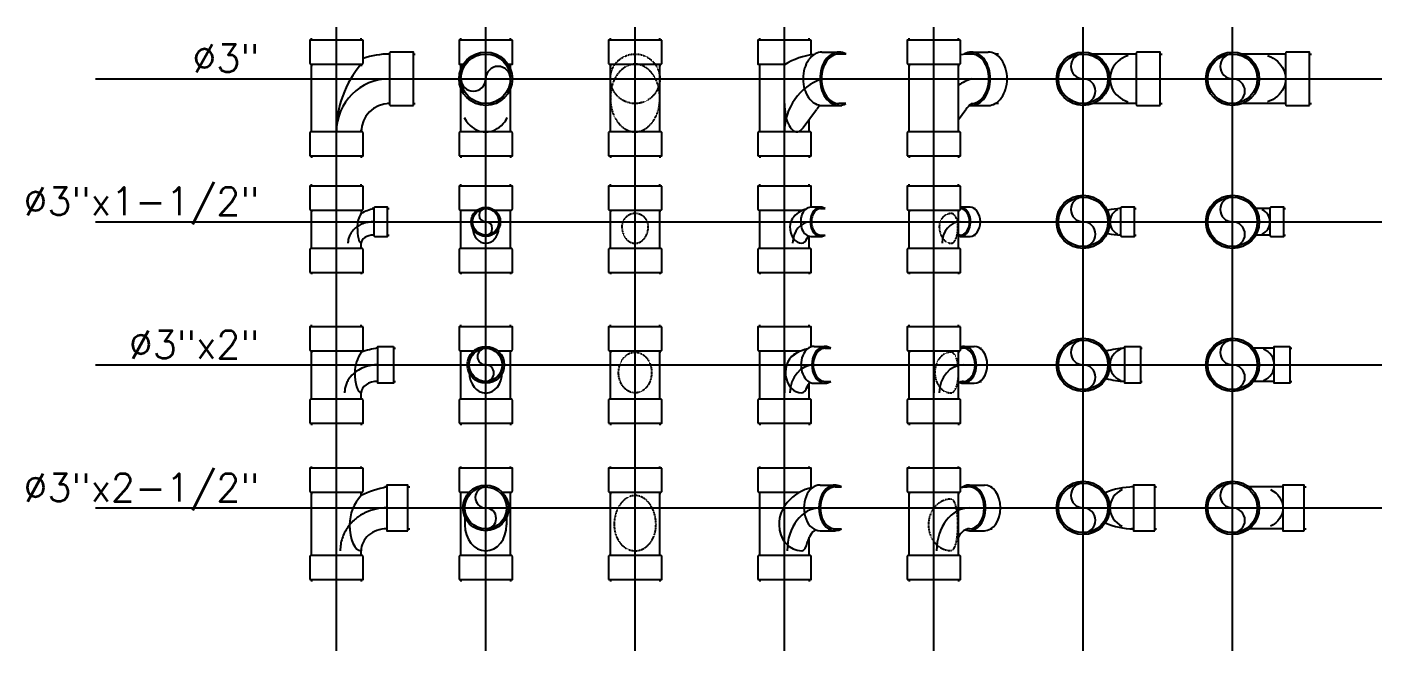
# Model space of a CAD drawing. Header units: inches. Extents: x 71 to 14885, y 6 to 9627.
# Drawn here: x 4565 to 7028, y 3694 to 4828 of the extents above; entities that cross this region are included whole.
import ezdxf
from ezdxf.enums import TextEntityAlignment as Align

# ---------------------------------------------------------------- set-up
doc = ezdxf.new("R2010")
doc.units = ezdxf.units.IN
doc.header["$MEASUREMENT"] = 0
doc.linetypes.add('HIDDEN2', pattern=[0.1875, 0.125, -0.0625])
doc.layers.add('PVC', color=3, linetype='Continuous')
doc.layers.add('TEXT', color=2, linetype='Continuous')
doc.styles.add('ROMANS', font='romans', dxfattribs={"width": 0.85, "height": 95})

# ---------------------------------------------------------------- blocks, each defined once
blk = doc.blocks.new('PVC3')
for p, q in [((-43.5, 45), (-47, 45)), ((0, 45), (3.5, 45)), ((-43.5, -45), (-47, -45)), ((0, -45), (3.5, -45))]:
    blk.add_line(p, q)
blk.add_lwpolyline([(0, -48.5), (0, 48.5), (-41.5, 48.5, 0.414214), (-43.5, 46.5), (-43.5, -46.5, 0.414214), (-41.5, -48.5)], format="xyb", close=True)
blk = doc.blocks.new('PTY3')
blk.add_line((-45, -96.6), (-45, 26.6))
at = {"color": 9}
for centre, radius, start in [((190.9, -96.6), 190.9, 139.8412), ((96.6, -96.6), 96.6, 90)]:
    blk.add_arc(centre, radius, start, 180, dxfattribs=at)
for radius, end in [(141.6, 109.8595), (51.6, 180)]:
    blk.add_arc((96.6, -96.6), radius, 90, end)
for p, rotation in [((0, 70), 90), ((0, -140), 270)]:
    blk.add_blockref('PVC3', p, dxfattribs=dict(rotation=rotation))
blk.add_blockref('PVC3', (140, 0))
blk = doc.blocks.new('PVC112')
for p, q in [((-25, 24), (-28, 24)), ((0, 24), (3, 24)), ((-25, -24), (-28, -24)), ((0, -24), (3, -24))]:
    blk.add_line(p, q)
blk.add_lwpolyline([(-25, 24.5), (-25, -24.5, 0.414214), (-23, -26.5), (0, -26.5), (0, 26.5), (-23, 26.5, 0.414214)], format="xyb", close=True)
blk = doc.blocks.new('PTY3112')
for p, q in [((-45, -48.5), (-45, 21.5)), ((45, 20.6), (45, 15.1)), ((45, -48.4), (45, -39))]:
    blk.add_line(p, q)
at = {"color": 9}
blk.add_arc((82.4, -8.7), 44.3, 147.5233, 180, dxfattribs=at)
blk.add_arc((90.7, -69.3), 96, 103.6783, 118.428)
blk.add_ellipse((45, -8.7), major_axis=(0, -30.3), ratio=0.228565, start_param=-1.570796, end_param=0, dxfattribs=at)
blk.add_ellipse((68, -39), major_axis=(-23, 0), ratio=0.652174, start_param=-1.570796, end_param=0)
blk.add_open_spline([(68, 0), (65.3, 0), (62.5, -0.2), (56.6, -1), (53.5, -1.7), (47.3, -3.7), (44.2, -5), (39.1, -7.9), (37, -9.3), (32.8, -12.7), (30.9, -14.6), (27.7, -18.4), (26.5, -20.3), (24.3, -24.3), (23.3, -26.4), (21.9, -30.9), (21.4, -33.3), (21.1, -36.8), (21, -37.9), (21, -39)], degree=3, knots=[4.712389, 4.712389, 4.712389, 4.712389, 4.925317, 4.925317, 5.173311, 5.173311, 5.421304, 5.421304, 5.607613, 5.607613, 5.793923, 5.793923, 5.936206, 5.936206, 6.078488, 6.078488, 6.220771, 6.220771, 6.283185, 6.283185, 6.283185, 6.283185], dxfattribs=at)
for p, rotation in [((0, 64.9), 90), ((0, -91.9), 270)]:
    blk.add_blockref('PVC3', p, dxfattribs=dict(rotation=rotation))
blk.add_blockref('PVC112', (93, 0))
blk = doc.blocks.new('PVC2')
for p, q in [((-28.5, 30), (-32, 30)), ((0, 30), (3.5, 30)), ((-28.5, -30), (-32, -30)), ((0, -30), (3.5, -30))]:
    blk.add_line(p, q)
blk.add_lwpolyline([(0, 33.5), (0, -33.5), (-28.5, -33.5), (-28.5, 33.5)], close=True)
blk = doc.blocks.new('PTY32')
for p, q in [((-45, -62.5), (-45, 25.5)), ((45, -62.5), (45, -51))]:
    blk.add_line(p, q)
blk.add_arc((93.3, -117.9), 149, 96.8458, 108.8987)
at = {"color": 9}
blk.add_arc((99, -14), 65.4, 145.5729, 180, dxfattribs=at)
blk.add_ellipse((45.6, -14), major_axis=(0, -37), ratio=0.324907, start_param=-1.570796, end_param=-0.047925, dxfattribs=at)
blk.add_ellipse((75.5, -51), major_axis=(-30.5, 0), ratio=0.688525, start_param=-1.570796, end_param=0)
blk.add_open_spline([(75.5, 0), (71.5, 0), (67.3, -0.3), (58.6, -1.8), (54.2, -3), (45.4, -6.4), (41, -8.6), (32.8, -14.3), (28.9, -17.7), (24, -23.8), (22.5, -26), (19.8, -30.6), (18.7, -33.1), (16.8, -38.1), (16.1, -40.7), (15.2, -45.9), (15, -48.5), (15, -51)], degree=3, knots=[-1.570796, -1.570796, -1.570796, -1.570796, -1.308997, -1.308997, -1.047198, -1.047198, -0.785398, -0.785398, -0.523599, -0.523599, -0.392699, -0.392699, -0.261799, -0.261799, -0.1309, -0.1309, 0, 0, 0, 0], dxfattribs=at)
for p, rotation in [((0, 68.9), 90), ((0, -106), 270)]:
    blk.add_blockref('PVC3', p, dxfattribs=dict(rotation=rotation))
blk.add_blockref('PVC2', (104, 0))
blk = doc.blocks.new('PTY3A')
for p, q in [((-45, 70), (-45, 73.5)), ((45, 70), (45, 73.5)), ((-45, 18.1), (-45, 26.6)), ((45, 18.1), (45, 26.6)), ((-45, -96.6), (-45, -18.1)), ((45, -96.6), (45, -18.1))]:
    blk.add_line(p, q)
for points in [[(48.5, 70), (-48.5, 70), (-48.5, 26.5), (-40.6, 26.5)], [(40.6, 26.5), (48.5, 26.5), (48.5, 70)]]:
    blk.add_lwpolyline(points)
at = {"color": 9}
blk.add_lwpolyline([(-39.1, -70.5, 0.063932), (-31.8, -81.4, 0.102857), (-16.9, -92.7, 0.111121), (0, -96.5, 0.111121), (16.9, -92.7, 0.102857), (31.8, -81.4, 0.063932), (39.1, -70.5, 0.087035)], format="xyb", dxfattribs=at)
blk.add_circle((0, 0), 48.5)
blk.add_circle((0, 0), 45, dxfattribs=at)
for centre, start, end in [((-22.5, 0), 180, 0), ((22.5, 0), 0, 180)]:
    blk.add_arc(centre, 22.5, start, end, dxfattribs=at)
at = {"rotation": 270}
blk.add_blockref('PVC3', (0, -140), dxfattribs=at)
blk = doc.blocks.new('PTY3B')
for p, q in [((-45, -96.6), (-45, 26.6)), ((45, -96.6), (45, 26.6))]:
    blk.add_line(p, q)
at = {"color": 9, "linetype": 'HIDDEN2'}
blk.add_lwpolyline([(-45, -35, 0.073704), (-41.4, -59.3, 0.084553), (-31.8, -78.5, 0.106397), (-16.4, -92.2, 0.129495), (0, -96.5, 0.129495), (16.4, -92.2, 0.106397), (31.8, -78.5, 0.084553), (41.4, -59.3, 0.073704), (45, -35, 0.073704), (41.4, -10.7, 0.084553), (31.8, 8.5, 0.106397), (16.4, 22.2, 0.129495), (0, 26.5, 0.129495), (-16.4, 22.2, 0.106397), (-31.8, 8.5, 0.084553), (-41.4, -10.7, 0.073704)], format="xyb", close=True, dxfattribs=at)
blk.add_circle((0, 0), 45, dxfattribs=at)
for p, rotation in [((0, 70), 90), ((0, -140), 270)]:
    blk.add_blockref('PVC3', p, dxfattribs=dict(rotation=rotation))
blk = doc.blocks.new('PTY3C')
for p, q in [((-45, 70), (-45, 73.5)), ((45, 70), (45, 73.5)), ((-45, -96.6), (-45, 26.6)), ((68.2, 48.5), (99, 48.5)), ((111.7, 45), (98.9, 45)), ((68.2, -48.5), (104.3, -48.5)), ((111.7, -45), (98.9, -45)), ((34.2, -88.7), (58.3, -55.8)), ((45, -96.5), (45, -74))]:
    blk.add_line(p, q)
for points in [[(48.5, 70), (-48.5, 70), (-48.5, 26.5), (1.8, 26.5)], [(48.5, 43.5), (48.5, 70)]]:
    blk.add_lwpolyline(points)
for points in [[(68.2, 48.5, 0.133256), (55.8, 45.1, 0.106756), (44, 34.3, 0.082828), (36.7, 19.2, 0.071352), (33.9, 0, 0.071352), (36.7, -19.2, 0.082828), (44, -34.3, 0.106756), (55.8, -45.1, 0.133256), (68.2, -48.5, 0.133256)], [(99, 48.5, 0.133256), (86.5, 45.1, 0.106756), (74.7, 34.3, 0.082828), (67.5, 19.2, 0.071352), (64.7, 0, 0.071352), (67.5, -19.2, 0.082828), (74.7, -34.3, 0.106756), (86.5, -45.1, 0.133256), (99, -48.5, 0.133256), (111.5, -45.1, 0.001561), (111.7, -45, 0.082828)], [(111.7, 45, 0.001561), (111.5, 45.1, 0.133256), (99, 48.5, 0.133256)], [(99, -45, 0.000767), (99.1, -45, 0.106756)]]:
    blk.add_lwpolyline(points, format="xyb")
at = {"color": 9}
for points in [[(99.1, 45, 0.000767), (99, 45, 0.133256), (87.4, 41.9, 0.106756), (76.5, 31.8, 0.082827), (69.7, 17.8, 0.071352), (67.2, 0, 0.071352), (69.7, -17.8, 0.082827), (76.5, -31.8, 0.106756), (87.4, -41.9, 0.133256), (99, -45, 0.133256)], [(0, -45, 0.044787), (1.9, -65.9, 0.058284), (6.6, -81.4, 0.10037), (15.1, -93.6, 0.191997), (22.5, -96.5, 0.191997), (29.9, -93.6, 0.045974), (34.4, -88.4, 0.058284)]]:
    blk.add_lwpolyline(points, format="xyb", dxfattribs=at)
for centre, radius, start, end in [((68.2, -83.4), 128.4, 96.2021, 122.1018), ((113.7, -96.5), 68.7, 135.3875, 143.7027)]:
    blk.add_arc(centre, radius, start, end)
blk.add_arc((102.5, -96.6), 102.5, 109.5302, 180, dxfattribs=at)
at = {"rotation": 270}
blk.add_blockref('PVC3', (0, -140), dxfattribs=at)
blk = doc.blocks.new('PTY3D')
for p, q in [((-45, -96.6), (-45, 26.6)), ((45, -96.6), (45, 26.6)), ((68.2, 48.5), (99, 48.5)), ((117.8, 45), (111.7, 45)), ((68.2, -48.5), (99, -48.5)), ((117.8, -45), (111.7, -45)), ((45, -74), (58.3, -55.8))]:
    blk.add_line(p, q)
for points in [[(68.2, 48.5, 0.133256), (55.8, 45.1, 0.010965), (54.4, 44.2, 0.082828)], [(64.8, -48.3, 0.035069), (68.2, -48.5, 0.133256), (80.7, -45.1, 0.106756), (92.5, -34.3, 0.082828), (99.8, -19.2, 0.071352), (102.5, 0, 0.071352), (99.8, 19.2, 0.082828), (92.5, 34.3, 0.106756), (80.7, 45.1, 0.133256), (68.2, 48.5, 0.133256)], [(99, -48.5, 0.133256), (111.5, -45.1, 0.106756), (123.2, -34.3, 0.082828), (130.5, -19.2, 0.071352), (133.3, 0, 0.071352), (130.5, 19.2, 0.082828), (123.2, 34.3, 0.106756), (111.5, 45.1, 0.133256), (99, 48.5, 0.133256)]]:
    blk.add_lwpolyline(points, format="xyb")
at = {"color": 9}
blk.add_lwpolyline([(68.2, -45, 0.133256), (79.8, -41.9, 0.106756), (90.7, -31.8, 0.082827), (97.5, -17.8, 0.071352), (100.1, 0, 0.071352), (97.5, 17.8, 0.082827), (90.7, 31.8, 0.106756), (79.8, 41.9, 0.133256), (68.2, 45, 0.133256)], format="xyb", dxfattribs=at)
for centre, radius, start, end in [((68.2, -83.4), 128.4, 90, 98.8416), ((113.7, -96.5), 68.7, 131.4322, 143.7027)]:
    blk.add_arc(centre, radius, start, end)
blk.add_arc((102.5, -96.6), 102.5, 109.5302, 124.1241, dxfattribs=at)
for p, rotation in [((0, 70), 90), ((0, -140), 270)]:
    blk.add_blockref('PVC3', p, dxfattribs=dict(rotation=rotation))
blk = doc.blocks.new('PTY3E')
for p, q in [((96.6, 45), (18.1, 45)), ((96.6, -45), (18.1, -45))]:
    blk.add_line(p, q)
at = {"color": 9}
blk.add_lwpolyline([(81.5, 42, 0.006832), (80, 41.5, 0.092985), (63.6, 31.8, 0.102857), (52.3, 16.9, 0.111121), (48.5, 0, 0.111121), (52.3, -16.9, 0.102857), (63.6, -31.8, 0.092985), (80, -41.5, 0.006832), (81.5, -42, 0.087035)], format="xyb", dxfattribs=at)
blk.add_circle((0, 0), 48.5)
blk.add_circle((0, 0), 45, dxfattribs=at)
for centre, start, end in [((0, 22.5), 90, 270), ((0, -22.5), 270, 90)]:
    blk.add_arc(centre, 22.5, start, end, dxfattribs=at)
blk.add_blockref('PVC3', (140, 0))
blk = doc.blocks.new('PTY3F')
for p, q in [((96.6, 45), (18.1, 45)), ((96.6, -45), (18.1, -45))]:
    blk.add_line(p, q)
at = {"color": 9}
blk.add_lwpolyline([(63.5, 42, -0.006832), (65, 41.5, -0.092985), (81.4, 31.8, -0.102857), (92.7, 16.9, -0.111121), (96.5, 0, -0.111121), (92.7, -16.9, -0.102857), (81.4, -31.8, -0.092985), (65, -41.5, -0.006832), (63.5, -42, -0.087035)], format="xyb", dxfattribs=at)
blk.add_circle((0, 0), 48.5)
blk.add_circle((0, 0), 45, dxfattribs=at)
for centre, start, end in [((0, 22.5), 90, 270), ((0, -22.5), 270, 90)]:
    blk.add_arc(centre, 22.5, start, end, dxfattribs=at)
blk.add_blockref('PVC3', (140, 0))
blk = doc.blocks.new('PTY3112A')
for p, q in [((-45, 64.9), (-45, 68.4)), ((45, 64.9), (45, 68.4)), ((-45, -48.5), (-45, 21.5)), ((45, -48.5), (45, 21.5))]:
    blk.add_line(p, q)
blk.add_lwpolyline([(15.6, 21.4), (46.5, 21.4, 0.414214), (48.5, 23.4), (48.5, 64.9), (-48.5, 64.9), (-48.5, 23.4, 0.414214), (-46.5, 21.4), (-15.6, 21.4, 0.414214)], format="xyb")
blk.add_circle((0, 0), 26.5)
at = {"color": 9}
blk.add_circle((0, 0), 24, dxfattribs=at)
for centre, start, end in [((0, 12), 90, 270), ((0, -12), 270, 90)]:
    blk.add_arc(centre, 12, start, end, dxfattribs=at)
blk.add_ellipse((0, -8.7), major_axis=(0, -30.3), ratio=0.791081, start_param=-1.47874, end_param=1.47874, dxfattribs=at)
at = {"rotation": 270}
blk.add_blockref('PVC3', (0, -91.9), dxfattribs=at)
blk = doc.blocks.new('PTY3112B')
for p, q in [((-45, -48.5), (-45, 21.5)), ((45, -48.5), (45, 21.5))]:
    blk.add_line(p, q)
at = {"color": 9, "linetype": 'HIDDEN2'}
for major_axis, ratio, start_param, end_param in [((-24, 0), 0.992017, 3.141593, 6.283185), ((0, -30.3), 0.791081, -1.570796, 1.570796)]:
    blk.add_ellipse((0, -8.7), major_axis=major_axis, ratio=ratio, start_param=start_param, end_param=end_param, dxfattribs=at)
for p, rotation in [((0, 64.9), 90), ((0, -91.9), 270)]:
    blk.add_blockref('PVC3', p, dxfattribs=dict(rotation=rotation))
blk = doc.blocks.new('PTY3112C')
for p, q in [((-45, 64.9), (-45, 68.4)), ((45, 64.9), (45, 68.4)), ((65.8, 26.5), (48.1, 26.5)), ((-45, -48.5), (-45, 21.5)), ((65.8, 24), (73.7, 24)), ((65.8, -24), (73.7, -24)), ((45, -48.4), (45, -26.1)), ((48.1, -26.5), (65.8, -26.5))]:
    blk.add_line(p, q)
blk.add_lwpolyline([(48.5, 26.5), (48.5, 64.9), (-48.5, 64.9), (-48.5, 23.4, 0.414214), (-46.5, 21.4), (33.9, 21.4, 0.414214)], format="xyb")
blk.add_arc((48.1, -16.1), 40.1, 103.6515, 145.9174)
for centre, major_axis, ratio, start_param, end_param in [((48.1, 0), (0, 26.5), 0.707107, 0, 3.141593), ((65.8, 0), (0, 26.5), 0.707107, -0.437862, 3.579454), ((48.2, -39), (-0.1, 15), 0.583736, 0.49552, 0.978746)]:
    blk.add_ellipse(centre, major_axis=major_axis, ratio=ratio, start_param=start_param, end_param=end_param)
at = {"color": 9}
for centre, major_axis, ratio, start_param, end_param in [((31.8, -8.7), (0, -23.8), 0.918744, -2.253567, -1.570796), ((48.1, -39), (0, 39), 0.852148, 0, 1.570796), ((65.8, 0), (0, 24), 0.707107, 0, 3.141593), ((31.8, -8.7), (0, -30.3), 0.720999, -1.570796, 0), ((31.8, -8.7), (0, -30.3), 0.434442, 0, 0.820603)]:
    blk.add_ellipse(centre, major_axis=major_axis, ratio=ratio, start_param=start_param, end_param=end_param, dxfattribs=at)
at = {"rotation": 270}
blk.add_blockref('PVC3', (0, -91.9), dxfattribs=at)
blk = doc.blocks.new('PTY3112D')
for p, q in [((65.8, 26.5), (48.5, 26.5)), ((-45, -48.5), (-45, 21.5)), ((45, -48.5), (45, 21.5)), ((73.7, 24), (75.5, 24)), ((73.7, -24), (75.5, -24)), ((48.1, -26.5), (65.8, -26.5))]:
    blk.add_line(p, q)
for centre, major_axis, ratio, start_param, end_param in [((48.1, 0), (0, 26.5), 0.707107, 2.976298, 6.260944), ((65.8, 0), (0, 26.5), 0.707107, 3.141593, 6.283185), ((48.2, -39), (-0.1, 15), 0.583736, 0, 0.360947)]:
    blk.add_ellipse(centre, major_axis=major_axis, ratio=ratio, start_param=start_param, end_param=end_param)
at = {"color": 9, "linetype": 'HIDDEN2'}
for major_axis, ratio, start_param, end_param in [((0, -23.8), 0.918744, 3.141593, 4.712389), ((0, 23.8), 0.50685, -1.570797, 0), ((0, -30.3), 0.720999, -1.570796, 0), ((0, -30.3), 0.397759, 0, 1.570796)]:
    blk.add_ellipse((31.8, -8.7), major_axis=major_axis, ratio=ratio, start_param=start_param, end_param=end_param, dxfattribs=at)
at = {"color": 9}
for centre, major_axis, ratio, start_param, end_param in [((48.1, -39), (0, 39), 0.852148, 0, 1.570796), ((48.1, 0), (0, 24), 0.707107, 3.141593, 6.258626)]:
    blk.add_ellipse(centre, major_axis=major_axis, ratio=ratio, start_param=start_param, end_param=end_param, dxfattribs=at)
for p, rotation in [((0, 64.9), 90), ((0, -91.9), 270)]:
    blk.add_blockref('PVC3', p, dxfattribs=dict(rotation=rotation))
blk = doc.blocks.new('PVC212')
for p, q in [((-38.5, 38), (-42, 38)), ((0, 38), (3.5, 38)), ((-38.5, -38), (-42, -38)), ((0, -38), (3.5, -38))]:
    blk.add_line(p, q)
blk.add_lwpolyline([(0, -41.5), (0, 41.5), (-38.5, 41.5), (-38.5, -41.5)], close=True)
blk = doc.blocks.new('PTY3212E')
blk.add_circle((0, 0), 48.5)
at = {"color": 9}
blk.add_circle((0, 0), 45, dxfattribs=at)
for centre, start, end in [((0, 22.5), 90, 270), ((0, -22.5), 270, 90)]:
    blk.add_arc(centre, 22.5, start, end, dxfattribs=at)
at = {"color": 7}
for centre, start, end in [((91.5, -91.6), 90, 113.3816), ((91.5, 91.6), 246.6184, 270)]:
    blk.add_arc(centre, 129.6, start, end, dxfattribs=at)
at = {"color": 9}
blk.add_ellipse((91.5, 0), major_axis=(-43, 0), ratio=0.883721, start_param=-1.071251, end_param=1.071251, dxfattribs=at)
blk.add_blockref('PVC212', (130, 0))
blk = doc.blocks.new('PTY3212F')
for p, q in [((91.5, 38), (30.1, 38)), ((91.5, -38), (30.1, -38))]:
    blk.add_line(p, q)
blk.add_circle((0, 0), 48.5)
at = {"color": 9}
blk.add_circle((0, 0), 45, dxfattribs=at)
for centre, start, end in [((0, 22.5), 90, 270), ((0, -22.5), 270, 90)]:
    blk.add_arc(centre, 22.5, start, end, dxfattribs=at)
at = {"color": 9, "extrusion": (0, 0, -1)}
blk.add_ellipse((48.5, 0), major_axis=(43, 0), ratio=0.883721, start_param=-1.071251, end_param=1.071251, dxfattribs=at)
blk.add_blockref('PVC212', (130, 0))
blk = doc.blocks.new('PTY32A')
for p, q in [((-45, 68.9), (-45, 72.4)), ((45, 68.9), (45, 72.4)), ((-45, -62.5), (-45, 25.5)), ((45, -62.5), (45, 25.5))]:
    blk.add_line(p, q)
blk.add_lwpolyline([(21.8, 25.4), (46.5, 25.4, 0.414214), (48.5, 27.4), (48.5, 68.9), (-48.5, 68.9), (-48.5, 27.4, 0.414214), (-46.5, 25.4), (-21.8, 25.4, 0.414214)], format="xyb")
blk.add_circle((0, 0), 33.5)
at = {"color": 9}
blk.add_circle((0, 0), 30, dxfattribs=at)
for centre, start, end in [((0, 15), 90, 270), ((0, -15), 270, 90)]:
    blk.add_arc(centre, 15, start, end, dxfattribs=at)
blk.add_ellipse((0, -14), major_axis=(0, -37.2), ratio=0.805986, start_param=-1.570796, end_param=1.570796, dxfattribs=at)
at = {"rotation": 270}
blk.add_blockref('PVC3', (0, -106), dxfattribs=at)
blk = doc.blocks.new('PTY32C')
for p, q in [((-45, 68.9), (-45, 72.4)), ((45, 68.9), (45, 72.4)), ((-45, -62.5), (-45, 25.5)), ((53.7, 33.5), (73.5, 33.5)), ((73.5, 30), (84.1, 30)), ((0, 23.9), (0, -51)), ((45, -62.5), (45, -33.9)), ((53.7, -33.5), (73.5, -33.5)), ((73.5, -30), (84.1, -30))]:
    blk.add_line(p, q)
blk.add_lwpolyline([(48.5, 32.7), (48.5, 68.9), (-48.5, 68.9), (-48.5, 27.4, 0.414214), (-46.5, 25.4), (30.4, 25.4, 0.414214)], format="xyb")
blk.add_arc((53.7, -31.5), 61.5, 101.354, 135.2874)
for centre, major_axis, ratio, start_param, end_param in [((53.7, 0), (0, 33.5), 0.707107, 0, 3.141593), ((73.5, 0), (0, 33.5), 0.707107, -0.461193, 3.602785), ((53.7, -51), (0, 21), 0.715898, 0.457304, 1.165)]:
    blk.add_ellipse(centre, major_axis=major_axis, ratio=ratio, start_param=start_param, end_param=end_param)
at = {"color": 9}
for centre, major_axis, ratio, start_param, end_param in [((73.5, 0), (0, 30), 0.707107, 0, 3.141593), ((31.3, -14), (0, -37), 0.796411, -2.828647, 0), ((53.7, -51), (0, 51), 0.856673, 0, 1.570796), ((31.3, -14), (0, -37), 0.370589, 0, 0.82484)]:
    blk.add_ellipse(centre, major_axis=major_axis, ratio=ratio, start_param=start_param, end_param=end_param, dxfattribs=at)
at = {"rotation": 270}
blk.add_blockref('PVC3', (0, -106), dxfattribs=at)
blk = doc.blocks.new('PTY32B')
for p, q in [((-45, -62.5), (-45, 25.5)), ((45, -62.5), (45, 25.5))]:
    blk.add_line(p, q)
at = {"color": 9, "linetype": 'HIDDEN2'}
blk.add_ellipse((0, -14), major_axis=(0, -37), ratio=0.811096, dxfattribs=at)
for p, rotation in [((0, 68.9), 90), ((0, -106), 270)]:
    blk.add_blockref('PVC3', p, dxfattribs=dict(rotation=rotation))
blk = doc.blocks.new('PTY32E')
blk.add_circle((0, 0), 48.5)
at = {"color": 9}
blk.add_circle((0, 0), 45, dxfattribs=at)
for centre, radius, start, end in [((0, 22.5), 22.5, 90, 270), ((78.7, 0), 30.2, 110.441, 249.559), ((0, -22.5), 22.5, 270, 90)]:
    blk.add_arc(centre, radius, start, end, dxfattribs=at)
at = {"color": 7}
for centre, start, end in [((75.5, -76.9), 90, 108.3703), ((75.5, 76.9), 251.6297, 270)]:
    blk.add_arc(centre, 106.9, start, end, dxfattribs=at)
blk.add_blockref('PVC2', (104, 0))
blk = doc.blocks.new('PTY32D')
for p, q in [((-45, -62.5), (-45, 25.5)), ((45, -62.5), (45, 25.5)), ((53.7, 33.5), (73.5, 33.5)), ((84.1, 30), (86.6, 30)), ((0, 23.9), (0, -51)), ((53.7, -33.5), (73.5, -33.5)), ((84.1, -30), (86.6, -30))]:
    blk.add_line(p, q)
blk.add_arc((53.7, -31.5), 61.5, 90, 94.8894)
for centre, major_axis, ratio, start_param, end_param in [((53.7, 0), (0, 33.5), 0.707107, 2.857568, 6.506244), ((73.5, 0), (0, 33.5), 0.707107, 3.141593, 6.283185), ((53.7, -51), (0, 21), 0.715898, 0, 0.620402)]:
    blk.add_ellipse(centre, major_axis=major_axis, ratio=ratio, start_param=start_param, end_param=end_param)
at = {"color": 9}
for centre, major_axis, ratio, start_param, end_param in [((53.7, 0), (0, 30), 0.707107, 3.141593, 6.283185), ((53.7, -51), (0, 51), 0.856673, 0, 1.570796)]:
    blk.add_ellipse(centre, major_axis=major_axis, ratio=ratio, start_param=start_param, end_param=end_param, dxfattribs=at)
at = {"color": 9, "linetype": 'HIDDEN2'}
for ratio, start_param, end_param in [(0.796411, 3.141593, 6.283185), (0.370589, 0, 3.141593)]:
    blk.add_ellipse((31.3, -14), major_axis=(0, -37), ratio=ratio, start_param=start_param, end_param=end_param, dxfattribs=at)
for p, rotation in [((0, 68.9), 90), ((0, -106), 270)]:
    blk.add_blockref('PVC3', p, dxfattribs=dict(rotation=rotation))
blk = doc.blocks.new('PTY32F')
for p, q in [((76, 30), (38.1, 30)), ((76, -30), (38.1, -30))]:
    blk.add_line(p, q)
blk.add_circle((0, 0), 48.5)
at = {"color": 9}
blk.add_circle((0, 0), 45, dxfattribs=at)
for centre, radius, start, end in [((0, 22.5), 22.5, 90, 270), ((45.9, 0), 30.2, 290.441, 69.559), ((0, -22.5), 22.5, 270, 90)]:
    blk.add_arc(centre, radius, start, end, dxfattribs=at)
blk.add_blockref('PVC2', (104, 0))
blk = doc.blocks.new('PTY3112E')
blk.add_circle((0, 0), 48.5)
at = {"color": 9}
blk.add_circle((0, 0), 45, dxfattribs=at)
for centre, radius, start, end in [((0, 22.5), 22.5, 90, 270), ((73, 0), 24.5, 115.4888, 244.5112), ((0, -22.5), 22.5, 270, 90)]:
    blk.add_arc(centre, radius, start, end, dxfattribs=at)
for centre, start, end in [((68, -71.9), 90, 103.8737), ((68, 71.9), 256.1263, 270)]:
    blk.add_arc(centre, 95.9, start, end)
blk.add_blockref('PVC112', (93, 0))
blk = doc.blocks.new('PTY3112F')
for p, q in [((68, 24), (42.1, 24)), ((68, -24), (42.1, -24))]:
    blk.add_line(p, q)
blk.add_circle((0, 0), 48.5)
at = {"color": 9}
blk.add_circle((0, 0), 45, dxfattribs=at)
for centre, radius, start, end in [((0, 22.5), 22.5, 90, 270), ((43.5, 0), 24.5, 295.4888, 64.5112), ((0, -22.5), 22.5, 270, 90)]:
    blk.add_arc(centre, radius, start, end, dxfattribs=at)
blk.add_blockref('PVC112', (93, 0))
blk = doc.blocks.new('PTY3212')
for p, q in [((-45, -86.5), (-45, 28.5)), ((45, 22.4), (45, 28.4)), ((45, -86.4), (45, -78))]:
    blk.add_line(p, q)
blk.add_arc((123.4, -134.1), 175, 100.4963, 116.6082)
at = {"color": 9}
blk.add_arc((102.4, -30.9), 78.3, 137.1495, 180, dxfattribs=at)
blk.add_ellipse((45, -30.9), major_axis=(0, -47.1), ratio=0.443251, start_param=-1.570796, end_param=0, dxfattribs=at)
blk.add_ellipse((91.5, -78), major_axis=(-46.5, 0), ratio=0.859781, start_param=-1.570796, end_param=0.000505)
blk.add_open_spline([(91.5, 0), (85.1, 0), (78.5, -0.7), (65.5, -3.5), (59.1, -5.7), (46.9, -11.4), (41.2, -14.9), (33.5, -21.1), (30.8, -23.6), (25.6, -28.9), (23.2, -31.8), (18.8, -38), (16.8, -41.3), (13.3, -48.1), (11.8, -51.7), (9.4, -59.1), (8.5, -62.8), (7.3, -70.4), (7, -74.3), (7, -78)], degree=3, knots=[-1.570796, -1.570796, -1.570796, -1.570796, -1.308913, -1.308913, -1.047029, -1.047029, -0.785146, -0.785146, -0.654204, -0.654204, -0.523262, -0.523262, -0.392321, -0.392321, -0.261379, -0.261379, -0.130437, -0.130437, 0.000505, 0.000505, 0.000505, 0.000505], dxfattribs=at)
for p, rotation in [((0, 71.9), 90), ((0, -130), 270)]:
    blk.add_blockref('PVC3', p, dxfattribs=dict(rotation=rotation))
blk.add_blockref('PVC212', (130, 0))
blk = doc.blocks.new('PTY3212A')
for p, q in [((-45, 71.9), (-45, 75.4)), ((45, 71.9), (45, 75.4)), ((-45, -86.5), (-45, 28.5)), ((45, -86.5), (45, 28.5))]:
    blk.add_line(p, q)
at = {"color": 9}
for p, q in [((-38, -16.7), (-38, -30.9)), ((38, -16.7), (38, -30.9))]:
    blk.add_line(p, q, dxfattribs=at)
blk.add_lwpolyline([(30.3, 28.4), (46.5, 28.4, 0.414214), (48.5, 30.4), (48.5, 71.9), (-48.5, 71.9), (-48.5, 30.4, 0.414214), (-46.5, 28.4), (-30.3, 28.4, 0.414214)], format="xyb")
blk.add_circle((0, 0), 41.5)
blk.add_circle((0, 0), 38, dxfattribs=at)
for centre, start, end in [((0, 19), 90, 270), ((0, -19), 270, 90)]:
    blk.add_arc(centre, 19, start, end, dxfattribs=at)
blk.add_ellipse((0, -30.9), major_axis=(0, -47.1), ratio=0.806062, start_param=-1.570796, end_param=1.570796, dxfattribs=at)
at = {"rotation": 270}
blk.add_blockref('PVC3', (0, -130), dxfattribs=at)
blk = doc.blocks.new('PTY3212B')
for p, q in [((-45, -86.5), (-45, 28.5)), ((45, -86.5), (45, 28.5)), ((45, 22.4), (45, 28.4))]:
    blk.add_line(p, q)
at = {"color": 9, "linetype": 'HIDDEN2'}
for major_axis, ratio, start_param, end_param in [((0, -53.3), 0.713597, 1.570796, 4.712389), ((0, -47.1), 0.806062, -1.570796, 1.570796)]:
    blk.add_ellipse((0, -30.9), major_axis=major_axis, ratio=ratio, start_param=start_param, end_param=end_param, dxfattribs=at)
for p, rotation in [((0, 71.9), 90), ((0, -130), 270)]:
    blk.add_blockref('PVC3', p, dxfattribs=dict(rotation=rotation))
blk = doc.blocks.new('PTY3212C')
for p, q in [((-45, 71.9), (-45, 75.4)), ((45, 71.9), (45, 75.4)), ((-45, -86.5), (-45, 28.5)), ((64.7, 41.5), (91.9, 41.5)), ((91.9, 38), (103.7, 38)), ((64.7, -41.5), (91.9, -41.5)), ((91.9, -38), (103.7, -38)), ((45, -86.4), (45, -53.2))]:
    blk.add_line(p, q)
blk.add_lwpolyline([(48.5, 36.3), (48.5, 71.9), (-48.5, 71.9), (-48.5, 30.4, 0.414214), (-46.5, 28.4), (27.3, 28.4, 0.414214)], format="xyb")
blk.add_arc((64.7, -39.5), 77.5, 100.0825, 140.4824)
for centre, major_axis, ratio, start_param, end_param in [((64.7, 0), (0, 41.5), 0.707107, 0, 3.141593), ((91.9, 0), (0, 41.5), 0.707107, -0.413643, 3.555236), ((64.7, -78), (0, 40), 0.627847, 0.317138, 1.223212)]:
    blk.add_ellipse(centre, major_axis=major_axis, ratio=ratio, start_param=start_param, end_param=end_param)
at = {"color": 9}
for centre, major_axis, ratio, start_param, end_param in [((91.9, 0), (0, 38), 0.707107, 0, 3.141593), ((31.8, -30.8), (0, -53.2), 0.782291, -2.440302, -1.570796), ((64.7, -78), (0, 78), 0.766032, 0, 1.570796), ((31.8, -30.8), (0, -47.2), 0.883104, -1.570796, 0), ((31.8, -30.9), (0, -47.1), 0.27958, 0, 0.870649)]:
    blk.add_ellipse(centre, major_axis=major_axis, ratio=ratio, start_param=start_param, end_param=end_param, dxfattribs=at)
at = {"rotation": 270}
blk.add_blockref('PVC3', (0, -130), dxfattribs=at)
blk = doc.blocks.new('PTY3212D')
for p, q in [((-45, -86.5), (-45, 28.5)), ((45, -86.5), (45, 28.5)), ((64.7, 41.5), (91.9, 41.5)), ((103.7, 38), (106.2, 38)), ((64.7, -41.5), (91.9, -41.5)), ((103.7, -38), (106.2, -38))]:
    blk.add_line(p, q)
blk.add_arc((64.7, -39.5), 77.5, 90, 102.0731)
for centre, major_axis, ratio, start_param, end_param in [((64.7, 0), (0, 41.5), 0.707107, 2.871433, 6.763521), ((91.9, 0), (0, 41.5), 0.707107, 3.141593, 6.283185), ((64.7, -78), (0, 40), 0.627847, 0, 0.901789)]:
    blk.add_ellipse(centre, major_axis=major_axis, ratio=ratio, start_param=start_param, end_param=end_param)
at = {"color": 9}
for centre, major_axis, ratio, start_param, end_param in [((64.7, 0), (0, 38), 0.707107, 3.141593, 6.283185), ((64.7, -78), (0, 78), 0.766032, 0, 1.570796)]:
    blk.add_ellipse(centre, major_axis=major_axis, ratio=ratio, start_param=start_param, end_param=end_param, dxfattribs=at)
at = {"color": 9, "linetype": 'HIDDEN2'}
for ratio, start_param, end_param in [(0.887723, -3.141593, 0), (0.257803, 0, 3.141593)]:
    blk.add_ellipse((31.8, -30.8), major_axis=(0, -46.9), ratio=ratio, start_param=start_param, end_param=end_param, dxfattribs=at)
for p, rotation in [((0, 71.9), 90), ((0, -130), 270)]:
    blk.add_blockref('PVC3', p, dxfattribs=dict(rotation=rotation))

msp = doc.modelspace()

# ---------------------------------------------------------------- linework, layer by layer
at = {"color": 8}
for p, q in [((5127.1, 3694.2), (5127.1, 4827.9)), ((5398.6, 3694.2), (5398.6, 4827.9)), ((5670.1, 3694.2), (5670.1, 4827.9)), ((5941.6, 3694.2), (5941.6, 4827.9)), ((6213.1, 3694.2), (6213.1, 4827.9)), ((6484.6, 3694.2), (6484.6, 4827.9)), ((6756.1, 3694.2), (6756.1, 4827.9)), ((4689.1, 4734), (7027.6, 4734)), ((4689.1, 4474), (7027.6, 4474)), ((4689.1, 4214.1), (7027.6, 4214.1)), ((4689.1, 3954.1), (7027.6, 3954.1))]:
    msp.add_line(p, q, dxfattribs=at)

# ---------------------------------------------------------------- block references
at = {"layer": 'PVC'}
for name, p in [('PTY3', (5127.1, 4734)), ('PTY3A', (5398.6, 4734)), ('PTY3B', (5670.1, 4734)), ('PTY3C', (5941.6, 4734)), ('PTY3D', (6213.1, 4734)), ('PTY3E', (6484.6, 4734)), ('PTY3F', (6756.1, 4734)), ('PTY3112', (5127.1, 4474)), ('PTY3112A', (5398.6, 4474)), ('PTY3112B', (5670.1, 4474)), ('PTY3112C', (5941.6, 4474)), ('PTY3112D', (6213.1, 4474)), ('PTY3112E', (6484.6, 4474)), ('PTY3112F', (6756.1, 4474)), ('PTY32', (5127.1, 4214.1)), ('PTY32A', (5398.6, 4214.1)), ('PTY32B', (5670.1, 4214.1)), ('PTY32C', (5941.6, 4214.1)), ('PTY32D', (6213.1, 4214.1)), ('PTY32E', (6484.6, 4214.1)), ('PTY32F', (6756.1, 4214.1)), ('PTY3212', (5127.1, 3954.1)), ('PTY3212A', (5398.6, 3954.1)), ('PTY3212B', (5670.1, 3954.1)), ('PTY3212C', (5941.6, 3954.1)), ('PTY3212D', (6213.1, 3954.1)), ('PTY3212E', (6484.6, 3954.1)), ('PTY3212F', (6756.1, 3954.1))]:
    msp.add_blockref(name, p, dxfattribs=at)

# ---------------------------------------------------------------- texts
at = {"layer": 'TEXT', "color": 3, "style": 'ROMANS'}
for s, p in [('%%C3"', (4987.3, 4745.8)), ('%%C3"x1-1/2"', (4987.3, 4485.9)), ('%%C3"x2"', (4987.3, 4225.9)), ('%%C3"x2-1/2"', (4987.3, 3966))]:
    msp.add_text(s, height=50.8, dxfattribs=at).set_placement(p, align=Align.RIGHT)

doc.saveas('drawing.dxf')
